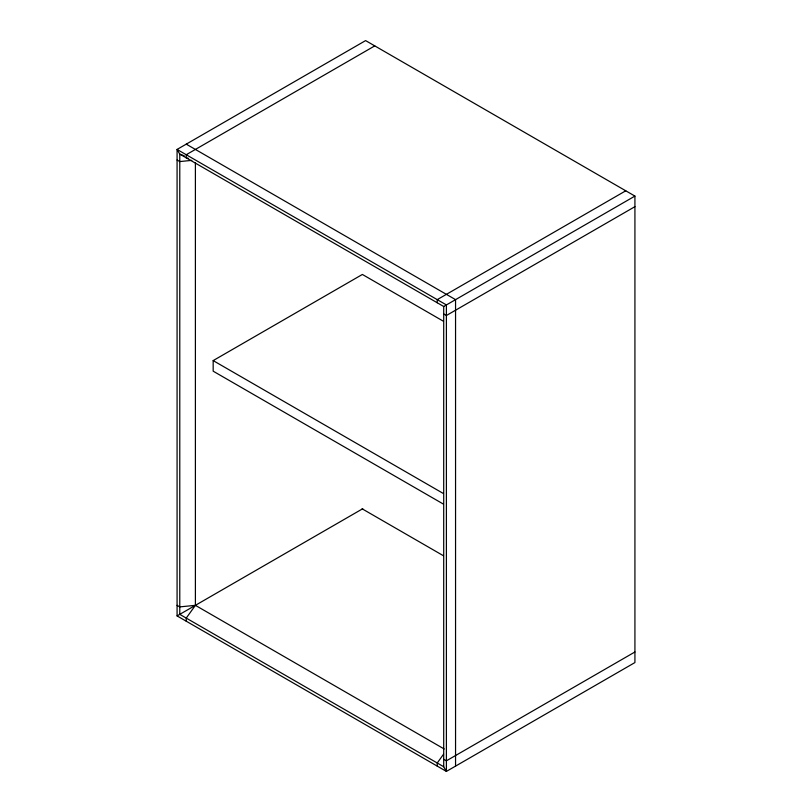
<?xml version="1.0" encoding="UTF-8"?>
<svg xmlns="http://www.w3.org/2000/svg" width="812" height="812" viewBox="0 0 812 812"><rect width="100%" height="100%" fill="white"/><g stroke="black" fill="none" stroke-linecap="round" stroke-linejoin="round"><path stroke-width="1.22" d="M443.575 754.175L437.242 763.006L437.242 766.112M374.758 45.888L186.242 154.727L186.242 157.843L188.526 158.381M443.342 504.059L213.17 371.175L213.17 360.599L362.375 274.456L443.484 321.288M625.758 190.8L437.242 299.638L437.242 302.754M443.707 306.489L443.707 766.731L446.397 771.4L446.397 304.926L177.077 149.438L179.777 154.107L443.707 306.489L634.923 196.088L634.923 662.562L446.397 771.4L177.077 615.912L177.077 149.438L365.603 40.6L634.923 196.088M634.923 206.664L446.397 315.503L443.707 313.95M177.077 615.912L362.731 508.728M634.923 651.985L446.397 760.824L443.707 759.271M191.794 160.37L179.777 161.568L177.077 160.015M184.243 155.792L179.777 154.107L179.777 614.359L443.707 766.731M186.242 144.15L455.552 299.638L455.552 766.112M213.17 360.599L443.342 493.493M362.142 508.809L443.403 555.723M444.205 748.989L195.398 605.336L179.777 606.889L177.077 605.336M195.398 162.552L195.398 605.336L186.242 618.084L186.242 621.2"/></g></svg>
